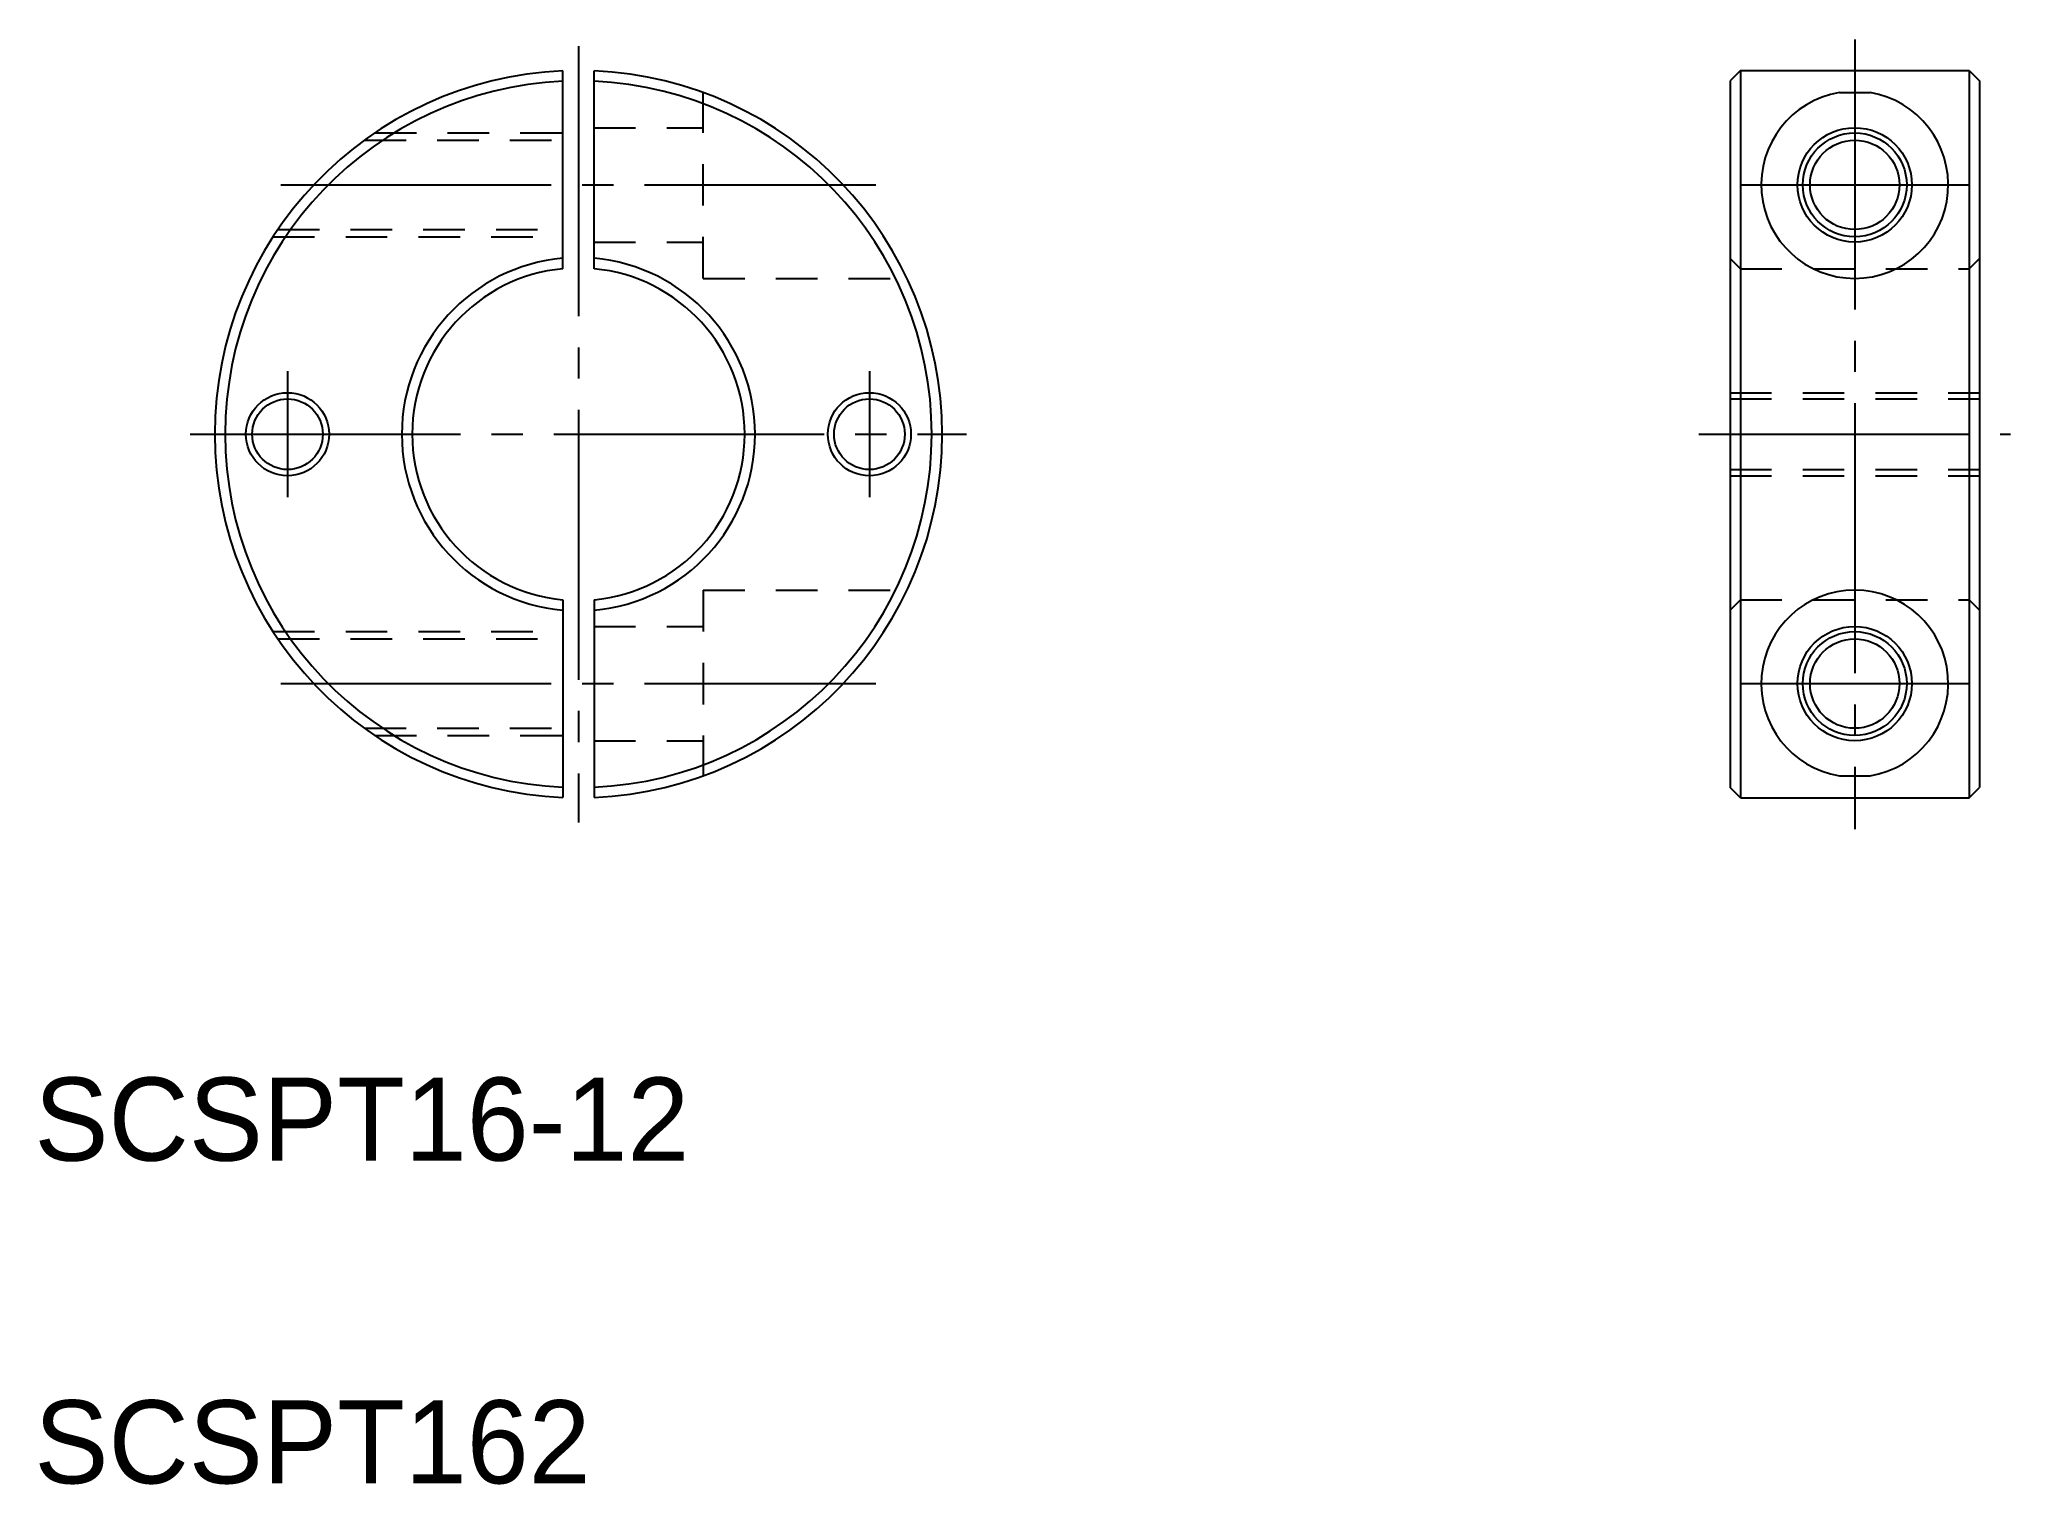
# Model space of a CAD drawing. Extents: x 77.7 to 172.5, y 172.8 to 242.3.
import ezdxf

# ---------------------------------------------------------------- set-up
doc = ezdxf.new("R2010")
doc.units = 0
doc.linetypes.add('CENTER', pattern=[17.5, 13, -1.5, 1.5, -1.5])
doc.linetypes.add('DASHED', pattern=[3.5, 2, -1.5])
doc.layers.get('0').update_dxf_attribs({"linetype": 'CONTINUOUS'})
doc.layers.add('CENTER', color=1, linetype='CENTER')

msp = doc.modelspace()

# ---------------------------------------------------------------- linework, layer by layer
at = {"color": 7, "linetype": 'CONTINUOUS'}
for p, q in [((102.88, 231.266), (102.88, 240.785)), ((104.38, 231.266), (104.38, 240.785)), ((159.543, 240.801), (159.043, 240.301)), ((159.043, 240.301), (159.043, 206.301)), ((159.543, 240.801), (170.543, 240.801)), ((159.543, 240.801), (159.543, 205.801)), ((170.543, 240.801), (170.543, 205.801)), ((170.543, 240.801), (171.043, 240.301)), ((171.043, 240.301), (171.043, 206.301)), ((164.306, 239.74), (165.779, 239.74)), ((102.88, 215.336), (102.88, 205.817)), ((104.38, 215.336), (104.38, 205.817)), ((164.306, 206.862), (165.779, 206.862)), ((159.543, 205.801), (159.043, 206.301)), ((170.543, 205.801), (171.043, 206.301)), ((159.543, 205.801), (170.543, 205.801))]:
    msp.add_line(p, q, dxfattribs=at)
at = {"color": 3, "linetype": 'DASHED'}
for p, q in [((109.63, 230.801), (109.63, 239.74)), ((93.333, 237.451), (102.88, 237.451)), ((93.832, 237.801), (102.88, 237.801)), ((104.38, 238.051), (109.63, 238.051)), ((88.933, 232.801), (102.88, 232.801)), ((89.165, 233.151), (102.88, 233.151)), ((104.38, 232.551), (109.63, 232.551)), ((159.043, 231.766), (159.543, 231.266)), ((170.543, 231.266), (171.043, 231.766)), ((109.63, 230.801), (119.441, 230.801)), ((159.543, 231.266), (170.543, 231.266)), ((159.043, 225.301), (171.043, 225.301)), ((159.043, 225.001), (171.043, 225.001)), ((159.043, 221.601), (171.043, 221.601)), ((159.043, 221.301), (171.043, 221.301)), ((109.63, 215.801), (119.441, 215.801)), ((109.63, 215.801), (109.63, 206.862)), ((159.043, 214.836), (159.543, 215.336)), ((159.543, 215.336), (170.543, 215.336)), ((170.543, 215.336), (171.043, 214.836)), ((88.933, 213.801), (102.88, 213.801)), ((89.165, 213.451), (102.88, 213.451)), ((104.38, 214.051), (109.63, 214.051)), ((93.333, 209.151), (102.88, 209.151)), ((93.832, 208.801), (102.88, 208.801)), ((104.38, 208.551), (109.63, 208.551))]:
    msp.add_line(p, q, dxfattribs=at)
for p, q in [((102.88, 212.957), (102.88, 212.957)), ((102.88, 210.577), (102.88, 210.577))]:
    msp.add_line(p, q)
at = {"color": 7, "linetype": 'CONTINUOUS'}
for centre in [(165.043, 235.301), (165.043, 211.301)]:
    msp.add_circle(centre, 2.75, dxfattribs=at)
at = {"color": 3, "linetype": 'CONTINUOUS'}
for centre in [(165.043, 235.301), (165.043, 211.301)]:
    msp.add_circle(centre, 2.5, dxfattribs=at)
for centre, radius in [((165.043, 235.301), 2.15), ((89.63, 223.301), 2), ((89.63, 223.301), 1.7), ((117.63, 223.301), 2), ((117.63, 223.301), 1.7), ((165.043, 211.301), 2.15)]:
    msp.add_circle(centre, radius)
at = {"color": 7, "linetype": 'CONTINUOUS'}
for centre, radius, start, end in [((103.63, 223.301), 17.5, 92.45629, 267.5437), ((103.63, 223.301), 17, 92.52857, 267.47144), ((103.63, 223.301), 17.5, 272.45628, 87.54372), ((103.63, 223.301), 17, 272.52857, 87.47142), ((165.043, 235.301), 4.5, 99.42287, 80.57713), ((103.63, 223.301), 8.5, 95.06209, 264.9379), ((103.63, 223.301), 8.5, 275.06209, 84.93791), ((103.63, 223.301), 8, 95.37938, 264.62063), ((103.63, 223.301), 8, 275.37938, 84.62062), ((165.043, 211.301), 4.5, 279.42287, 260.57713)]:
    msp.add_arc(centre, radius, start, end, dxfattribs=at)
at = {"layer": 'CENTER', "color": 1, "linetype": 'CENTER'}
for p, q in [((103.63, 241.982), (103.63, 204.62)), ((165.043, 242.301), (165.043, 204.301)), ((89.313, 235.301), (117.946, 235.301)), ((159.543, 235.301), (170.543, 235.301)), ((89.63, 226.332), (89.63, 220.27)), ((117.63, 226.332), (117.63, 220.27)), ((84.949, 223.301), (122.31, 223.301)), ((157.543, 223.301), (172.543, 223.301)), ((89.313, 211.301), (117.946, 211.301)), ((159.543, 211.301), (170.543, 211.301))]:
    msp.add_line(p, q, dxfattribs=at)

# ---------------------------------------------------------------- texts
for s, p in [('SCSPT16-12', (77.449, 188.343)), ('SCSPT162', (77.449, 172.811))]:
    msp.add_text(s, height=4).set_placement(p)

doc.saveas('drawing.dxf')
